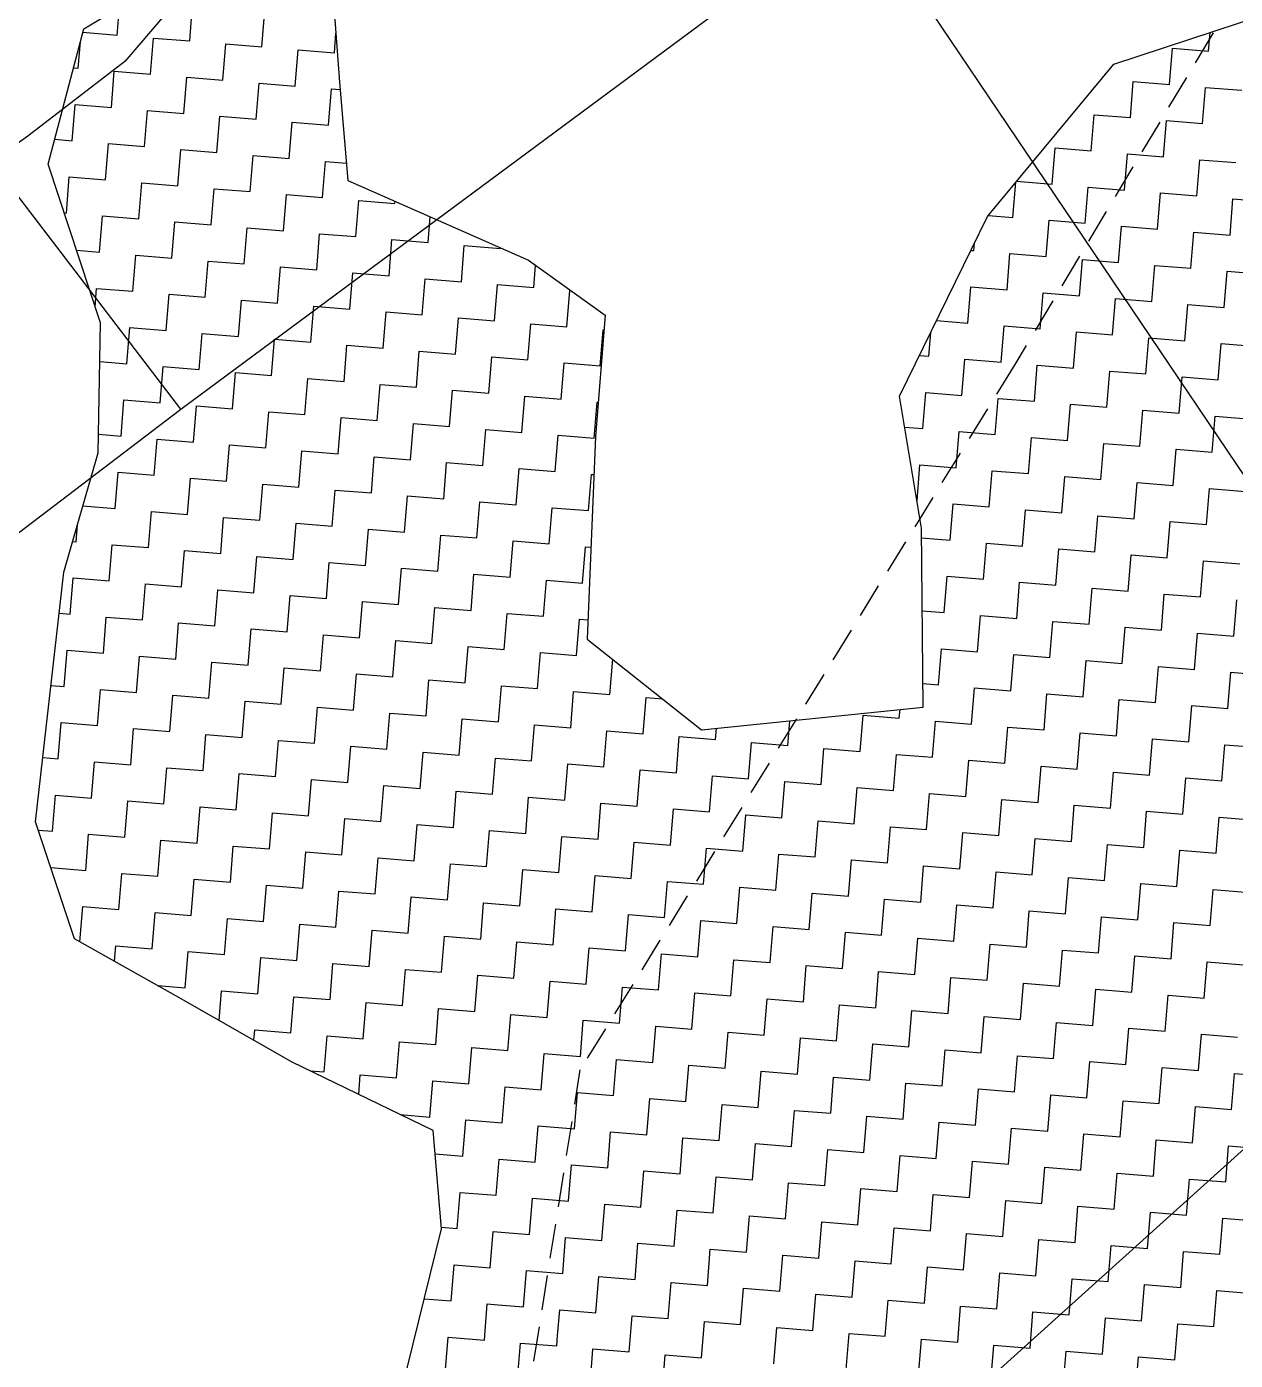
# Model space of a CAD drawing. Header units: metres. Extents: x 286589 to 288713, y 2001360 to 2004418.
# Drawn here: x 287948.2 to 288122.5, y 2003322.1 to 2003514.4 of the extents above; entities that cross this region are included whole.
import ezdxf

# ---------------------------------------------------------------- set-up
doc = ezdxf.new("R2010")
doc.units = ezdxf.units.M
doc.header["$MEASUREMENT"] = 0
doc.linetypes.add('DASHED', pattern=[0.75, 0.5, -0.25])
for name, color, linetype in [('LINE_FOOTPATH', 1, 'DASHED'), ('LINE_WATER', 4, 'Continuous'), ('POLY_HATCH', 12, 'Continuous'), ('POLY_PARCEL', 6, 'Continuous')]:
    doc.layers.add(name, color=color, linetype=linetype)

msp = doc.modelspace()

# ---------------------------------------------------------------- linework, layer by layer
at = {"layer": 'LINE_FOOTPATH', "ltscale": 10}
for p, q in [((288157.81, 2003577.86), (288090.71, 2003465.68)), ((288090.71, 2003465.68), (288028, 2003363.97)), ((288028, 2003363.97), (288009.62, 2003248.66))]:
    msp.add_line(p, q, dxfattribs=at)
at = {"layer": 'LINE_WATER'}
for p, q in [((287968.07, 2003516.08), (287962.36, 2003509.4)), ((287962.36, 2003509.4), (287948.37, 2003498.63)), ((287948.37, 2003498.63), (287934.45, 2003488.65))]:
    msp.add_line(p, q, dxfattribs=at)
at = {"layer": 'POLY_HATCH'}
for p, q in [((287991.65, 2003528.8), (287993.34, 2003506.38)), ((287956.43, 2003514.08), (287970.01, 2003522.35)), ((288104.99, 2003509.01), (288127.89, 2003516.52)), ((287951.32, 2003494.57), (287956.43, 2003514.08)), ((288086.77, 2003487.05), (288104.99, 2003509.01)), ((287993.34, 2003506.38), (287994.53, 2003492.22)), ((287958.84, 2003471.68), (287951.32, 2003494.57)), ((287994.53, 2003492.22), (288020.57, 2003480.72)), ((288074.1, 2003461.12), (288086.77, 2003487.05)), ((288020.57, 2003480.72), (288031.65, 2003472.78)), ((287958.49, 2003452.96), (287958.84, 2003471.68)), ((288031.65, 2003472.78), (288030.23, 2003455.31)), ((288077.25, 2003442.1), (288074.1, 2003461.12)), ((288030.23, 2003455.31), (288029.02, 2003426.1)), ((287953.57, 2003435.77), (287958.49, 2003452.96)), ((288077.49, 2003416.29), (288077.25, 2003442.1)), ((287949.46, 2003399.77), (287953.57, 2003435.77)), ((288029.02, 2003426.1), (288045.55, 2003413.03)), ((288045.55, 2003413.03), (288077.49, 2003416.29)), ((287955.12, 2003382.89), (287949.46, 2003399.77)), ((287969.7, 2003374.67), (287955.12, 2003382.89)), ((287986.51, 2003365.09), (287969.7, 2003374.67)), ((288006.82, 2003355.23), (287986.51, 2003365.09)), ((288008.02, 2003341.07), (288006.82, 2003355.23)), ((287997.51, 2003298.55), (288008.02, 2003341.07))]:
    msp.add_line(p, q, dxfattribs=at)
at = {"layer": 'POLY_HATCH', "linetype": 'Continuous'}
for p, q in [((287961.27, 2003513.19), (287961.6, 2003517.23)), ((287971.71, 2003512.34), (287972.13, 2003517.56)), ((287982.14, 2003511.49), (287982.57, 2003516.71)), ((287955.63, 2003508.4), (287955.94, 2003512.19)), ((287956.3, 2003513.59), (287961.27, 2003513.19)), ((287966.06, 2003507.55), (287966.49, 2003512.76)), ((287966.49, 2003512.76), (287971.71, 2003512.34)), ((287976.5, 2003506.7), (287976.92, 2003511.91)), ((287976.92, 2003511.91), (287982.14, 2003511.49)), ((287992.58, 2003510.64), (287992.81, 2003513.44)), ((288118.66, 2003510.87), (288118.88, 2003513.57)), ((287986.94, 2003505.84), (287987.36, 2003511.06)), ((287987.36, 2003511.06), (287992.58, 2003510.64)), ((288113.02, 2003506.07), (288113.45, 2003511.29)), ((288113.45, 2003511.29), (288118.66, 2003510.87)), ((287954.96, 2003508.45), (287955.63, 2003508.4)), ((287960.42, 2003502.75), (287960.84, 2003507.97)), ((287960.84, 2003507.97), (287966.06, 2003507.55)), ((287970.86, 2003501.9), (287971.28, 2003507.12)), ((287971.28, 2003507.12), (287976.5, 2003506.7)), ((287981.29, 2003501.05), (287981.72, 2003506.27)), ((287981.72, 2003506.27), (287986.94, 2003505.84)), ((288107.38, 2003501.28), (288107.8, 2003506.5)), ((288107.8, 2003506.5), (288113.02, 2003506.07)), ((287991.73, 2003500.2), (287992.15, 2003505.42)), ((287992.15, 2003505.42), (287993.43, 2003505.32)), ((288117.81, 2003500.43), (288118.24, 2003505.65)), ((288118.24, 2003505.65), (288123.46, 2003505.22)), ((287954.78, 2003497.96), (287955.2, 2003503.18)), ((287955.2, 2003503.18), (287960.42, 2003502.75)), ((287965.21, 2003497.11), (287965.64, 2003502.33)), ((287965.64, 2003502.33), (287970.86, 2003501.9)), ((287975.65, 2003496.26), (287976.07, 2003501.48)), ((287976.07, 2003501.48), (287981.29, 2003501.05)), ((287986.08, 2003495.41), (287986.51, 2003500.63)), ((287986.51, 2003500.63), (287991.73, 2003500.2)), ((288101.73, 2003496.49), (288102.16, 2003501.71)), ((288102.16, 2003501.71), (288107.38, 2003501.28)), ((288112.17, 2003495.64), (288112.59, 2003500.85)), ((288112.59, 2003500.85), (288117.81, 2003500.43)), ((287952.26, 2003498.17), (287954.78, 2003497.96)), ((287959.57, 2003492.32), (287959.99, 2003497.54)), ((287959.99, 2003497.54), (287965.21, 2003497.11)), ((287970.01, 2003491.47), (287970.43, 2003496.68)), ((287970.43, 2003496.68), (287975.65, 2003496.26)), ((288096.09, 2003491.69), (288096.52, 2003496.91)), ((288096.52, 2003496.91), (288101.73, 2003496.49)), ((287980.44, 2003490.62), (287980.87, 2003495.83)), ((287980.87, 2003495.83), (287986.08, 2003495.41)), ((287990.88, 2003489.76), (287991.3, 2003494.98)), ((287991.3, 2003494.98), (287994.32, 2003494.74)), ((288106.53, 2003490.84), (288106.95, 2003496.06)), ((288106.95, 2003496.06), (288112.17, 2003495.64)), ((288116.96, 2003489.99), (288117.39, 2003495.21)), ((288117.39, 2003495.21), (288122.61, 2003494.79)), ((287953.93, 2003487.52), (287954.35, 2003492.74)), ((287954.35, 2003492.74), (287959.57, 2003492.32)), ((287964.36, 2003486.67), (287964.79, 2003491.89)), ((287964.79, 2003491.89), (287970.01, 2003491.47)), ((287974.8, 2003485.82), (287975.22, 2003491.04)), ((287975.22, 2003491.04), (287980.44, 2003490.62)), ((288090.45, 2003486.9), (288090.86, 2003491.97)), ((288090.98, 2003492.11), (288096.09, 2003491.69)), ((288100.88, 2003486.05), (288101.31, 2003491.27)), ((288101.31, 2003491.27), (288106.53, 2003490.84)), ((287985.23, 2003484.97), (287985.66, 2003490.19)), ((287985.66, 2003490.19), (287990.88, 2003489.76)), ((287995.67, 2003484.12), (287996.1, 2003489.34)), ((287996.1, 2003489.34), (288001.31, 2003488.91)), ((288001.31, 2003488.91), (288001.34, 2003489.21)), ((288111.32, 2003485.2), (288111.74, 2003490.42)), ((288111.74, 2003490.42), (288116.96, 2003489.99)), ((288121.76, 2003484.35), (288122.18, 2003489.57)), ((288122.18, 2003489.57), (288127.4, 2003489.14)), ((287953.63, 2003487.55), (287953.93, 2003487.52)), ((287958.72, 2003481.88), (287959.14, 2003487.1)), ((287959.14, 2003487.1), (287964.36, 2003486.67)), ((288006.11, 2003483.27), (288006.41, 2003486.97)), ((288086.9, 2003487.19), (288090.45, 2003486.9)), ((287969.15, 2003481.03), (287969.58, 2003486.25)), ((287969.58, 2003486.25), (287974.8, 2003485.82)), ((287979.59, 2003480.18), (287980.02, 2003485.4)), ((287980.02, 2003485.4), (287985.23, 2003484.97)), ((288095.24, 2003481.26), (288095.66, 2003486.48)), ((288095.66, 2003486.48), (288100.88, 2003486.05)), ((288105.68, 2003480.41), (288106.1, 2003485.63)), ((288106.1, 2003485.63), (288111.32, 2003485.2)), ((287990.03, 2003479.33), (287990.45, 2003484.55)), ((287990.45, 2003484.55), (287995.67, 2003484.12)), ((288000.46, 2003478.48), (288000.89, 2003483.7)), ((288000.89, 2003483.7), (288006.11, 2003483.27)), ((288084.8, 2003482.11), (288084.89, 2003483.19)), ((288116.11, 2003479.56), (288116.54, 2003484.77)), ((288116.54, 2003484.77), (288121.76, 2003484.35)), ((287955.4, 2003482.15), (287958.72, 2003481.88)), ((287963.51, 2003476.24), (287963.94, 2003481.46)), ((287963.94, 2003481.46), (287969.15, 2003481.03)), ((288010.9, 2003477.63), (288011.32, 2003482.85)), ((288011.32, 2003482.85), (288016.54, 2003482.42)), ((288016.54, 2003482.42), (288016.55, 2003482.5)), ((288084.38, 2003482.14), (288084.8, 2003482.11)), ((288089.6, 2003476.47), (288090.02, 2003481.68)), ((288090.02, 2003481.68), (288095.24, 2003481.26)), ((287973.95, 2003475.39), (287974.37, 2003480.6)), ((287974.37, 2003480.6), (287979.59, 2003480.18)), ((287984.38, 2003474.54), (287984.81, 2003479.75)), ((287984.81, 2003479.75), (287990.03, 2003479.33)), ((288021.34, 2003476.78), (288021.6, 2003479.98)), ((288100.03, 2003475.61), (288100.46, 2003480.83)), ((288100.46, 2003480.83), (288105.68, 2003480.41)), ((288110.47, 2003474.76), (288110.89, 2003479.98)), ((288110.89, 2003479.98), (288116.11, 2003479.56)), ((287994.82, 2003473.69), (287995.24, 2003478.9)), ((287995.24, 2003478.9), (288000.46, 2003478.48)), ((288005.26, 2003472.83), (288005.68, 2003478.05)), ((288005.68, 2003478.05), (288010.9, 2003477.63)), ((288120.9, 2003473.91), (288121.33, 2003479.13)), ((288121.33, 2003479.13), (288126.55, 2003478.71)), ((287958.08, 2003474.01), (287958.29, 2003476.66)), ((287958.29, 2003476.66), (287963.51, 2003476.24)), ((287968.3, 2003470.59), (287968.73, 2003475.81)), ((287968.73, 2003475.81), (287973.95, 2003475.39)), ((288015.69, 2003471.98), (288016.12, 2003477.2)), ((288016.12, 2003477.2), (288021.34, 2003476.78)), ((288026.13, 2003471.13), (288026.55, 2003476.35)), ((288026.55, 2003476.35), (288026.69, 2003476.34)), ((288083.95, 2003471.67), (288084.38, 2003476.89)), ((288084.38, 2003476.89), (288089.6, 2003476.47)), ((288094.39, 2003470.82), (288094.81, 2003476.04)), ((288094.81, 2003476.04), (288100.03, 2003475.61)), ((287978.74, 2003469.74), (287979.17, 2003474.96)), ((287979.17, 2003474.96), (287984.38, 2003474.54)), ((287989.18, 2003468.89), (287989.6, 2003474.11)), ((287989.6, 2003474.11), (287994.82, 2003473.69)), ((288104.82, 2003469.97), (288105.25, 2003475.19)), ((288105.25, 2003475.19), (288110.47, 2003474.76)), ((288115.26, 2003469.12), (288115.69, 2003474.34)), ((288115.69, 2003474.34), (288120.9, 2003473.91)), ((287999.61, 2003468.04), (288000.04, 2003473.26)), ((288000.04, 2003473.26), (288005.26, 2003472.83)), ((288010.05, 2003467.19), (288010.47, 2003472.41)), ((288010.47, 2003472.41), (288015.69, 2003471.98)), ((288020.48, 2003466.34), (288020.91, 2003471.56)), ((288020.91, 2003471.56), (288026.13, 2003471.13)), ((288079.44, 2003472.04), (288083.95, 2003471.67)), ((287962.66, 2003465.8), (287963.09, 2003471.02)), ((287963.09, 2003471.02), (287968.3, 2003470.59)), ((287973.1, 2003464.95), (287973.52, 2003470.17)), ((287973.52, 2003470.17), (287978.74, 2003469.74)), ((288030.92, 2003465.49), (288031.35, 2003470.71)), ((288031.35, 2003470.71), (288031.48, 2003470.7)), ((288078.31, 2003466.88), (288078.59, 2003470.29)), ((288088.75, 2003466.03), (288089.17, 2003471.25)), ((288089.17, 2003471.25), (288094.39, 2003470.82)), ((288099.18, 2003465.18), (288099.61, 2003470.4)), ((288099.61, 2003470.4), (288104.82, 2003469.97)), ((287983.53, 2003464.1), (287983.96, 2003469.32)), ((287983.96, 2003469.32), (287989.18, 2003468.89)), ((287993.97, 2003463.25), (287994.39, 2003468.47)), ((287994.39, 2003468.47), (287999.61, 2003468.04)), ((288109.62, 2003464.33), (288110.04, 2003469.55)), ((288110.04, 2003469.55), (288115.26, 2003469.12)), ((288120.05, 2003463.48), (288120.48, 2003468.7)), ((288120.48, 2003468.7), (288125.7, 2003468.27)), ((287958.73, 2003466.12), (287962.66, 2003465.8)), ((288004.4, 2003462.4), (288004.83, 2003467.62)), ((288004.83, 2003467.62), (288010.05, 2003467.19)), ((288014.84, 2003461.55), (288015.27, 2003466.77)), ((288015.27, 2003466.77), (288020.48, 2003466.34)), ((288025.28, 2003460.7), (288025.7, 2003465.92)), ((288025.7, 2003465.92), (288030.92, 2003465.49)), ((288076.97, 2003466.99), (288078.31, 2003466.88)), ((288083.1, 2003461.24), (288083.53, 2003466.45)), ((288083.53, 2003466.45), (288088.75, 2003466.03)), ((287967.45, 2003460.16), (287967.88, 2003465.38)), ((287967.88, 2003465.38), (287973.1, 2003464.95)), ((287977.89, 2003459.31), (287978.31, 2003464.53)), ((287978.31, 2003464.53), (287983.53, 2003464.1)), ((288093.54, 2003460.39), (288093.96, 2003465.6)), ((288093.96, 2003465.6), (288099.18, 2003465.18)), ((288103.97, 2003459.54), (288104.4, 2003464.75)), ((288104.4, 2003464.75), (288109.62, 2003464.33)), ((288114.41, 2003458.68), (288114.84, 2003463.9)), ((288114.84, 2003463.9), (288120.05, 2003463.48)), ((287988.33, 2003458.46), (287988.75, 2003463.67)), ((287988.75, 2003463.67), (287993.97, 2003463.25)), ((287998.76, 2003457.61), (287999.19, 2003462.82)), ((287999.19, 2003462.82), (288004.4, 2003462.4)), ((288009.2, 2003456.76), (288009.62, 2003461.97)), ((288009.62, 2003461.97), (288014.84, 2003461.55)), ((287961.81, 2003455.36), (287962.23, 2003460.58)), ((287962.23, 2003460.58), (287967.45, 2003460.16)), ((288019.63, 2003455.9), (288020.06, 2003461.12)), ((288020.06, 2003461.12), (288025.28, 2003460.7)), ((288030.07, 2003455.05), (288030.5, 2003460.27)), ((288030.5, 2003460.27), (288030.63, 2003460.26)), ((288077.46, 2003456.44), (288077.88, 2003461.66)), ((288077.88, 2003461.66), (288083.1, 2003461.24)), ((288087.89, 2003455.59), (288088.32, 2003460.81)), ((288088.32, 2003460.81), (288093.54, 2003460.39)), ((287972.25, 2003454.51), (287972.67, 2003459.73)), ((287972.67, 2003459.73), (287977.89, 2003459.31)), ((287982.68, 2003453.66), (287983.11, 2003458.88)), ((287983.11, 2003458.88), (287988.33, 2003458.46)), ((288098.33, 2003454.74), (288098.76, 2003459.96)), ((288098.76, 2003459.96), (288103.97, 2003459.54)), ((288108.77, 2003453.89), (288109.19, 2003459.11)), ((288109.19, 2003459.11), (288114.41, 2003458.68)), ((288119.2, 2003453.04), (288119.63, 2003458.26)), ((288119.63, 2003458.26), (288124.85, 2003457.83)), ((287993.12, 2003452.81), (287993.54, 2003458.03)), ((287993.54, 2003458.03), (287998.76, 2003457.61)), ((288003.55, 2003451.96), (288003.98, 2003457.18)), ((288003.98, 2003457.18), (288009.2, 2003456.76)), ((288013.99, 2003451.11), (288014.42, 2003456.33)), ((288014.42, 2003456.33), (288019.63, 2003455.9)), ((288074.84, 2003456.66), (288077.46, 2003456.44)), ((287958.54, 2003455.63), (287961.81, 2003455.36)), ((287966.6, 2003449.72), (287967.03, 2003454.94)), ((287967.03, 2003454.94), (287972.25, 2003454.51)), ((288024.43, 2003450.26), (288024.85, 2003455.48)), ((288024.85, 2003455.48), (288030.07, 2003455.05)), ((288082.25, 2003450.8), (288082.68, 2003456.02)), ((288082.68, 2003456.02), (288087.89, 2003455.59)), ((288092.69, 2003449.95), (288093.11, 2003455.17)), ((288093.11, 2003455.17), (288098.33, 2003454.74)), ((288103.12, 2003449.1), (288103.55, 2003454.32)), ((288103.55, 2003454.32), (288108.77, 2003453.89)), ((287977.04, 2003448.87), (287977.46, 2003454.09)), ((287977.46, 2003454.09), (287982.68, 2003453.66)), ((287987.47, 2003448.02), (287987.9, 2003453.24)), ((287987.9, 2003453.24), (287993.12, 2003452.81)), ((287997.91, 2003447.17), (287998.34, 2003452.39)), ((287998.34, 2003452.39), (288003.55, 2003451.96)), ((288113.56, 2003448.25), (288113.98, 2003453.47)), ((288113.98, 2003453.47), (288119.2, 2003453.04)), ((288008.35, 2003446.32), (288008.77, 2003451.54)), ((288008.77, 2003451.54), (288013.99, 2003451.11)), ((288018.78, 2003445.47), (288019.21, 2003450.69)), ((288019.21, 2003450.69), (288024.43, 2003450.26)), ((288076.61, 2003446.01), (288077.03, 2003451.23)), ((288077.03, 2003451.23), (288082.25, 2003450.8)), ((288087.04, 2003445.16), (288087.47, 2003450.37)), ((288087.47, 2003450.37), (288092.69, 2003449.95)), ((287960.96, 2003444.93), (287961.38, 2003450.15)), ((287961.38, 2003450.15), (287966.6, 2003449.72)), ((287971.4, 2003444.08), (287971.82, 2003449.3)), ((287971.82, 2003449.3), (287977.04, 2003448.87)), ((287981.83, 2003443.23), (287982.26, 2003448.45)), ((287982.26, 2003448.45), (287987.47, 2003448.02)), ((288029.22, 2003444.62), (288029.64, 2003449.84)), ((288029.64, 2003449.84), (288030, 2003449.81)), ((288097.48, 2003444.31), (288097.91, 2003449.52)), ((288097.91, 2003449.52), (288103.12, 2003449.1)), ((288107.92, 2003443.46), (288108.34, 2003448.67)), ((288108.34, 2003448.67), (288113.56, 2003448.25)), ((287992.27, 2003442.38), (287992.69, 2003447.59)), ((287992.69, 2003447.59), (287997.91, 2003447.17)), ((288002.7, 2003441.53), (288003.13, 2003446.74)), ((288003.13, 2003446.74), (288008.35, 2003446.32)), ((288118.35, 2003442.6), (288118.78, 2003447.82)), ((288118.78, 2003447.82), (288124, 2003447.4)), ((287956.3, 2003445.31), (287960.96, 2003444.93)), ((288013.14, 2003440.68), (288013.57, 2003445.89)), ((288013.57, 2003445.89), (288018.78, 2003445.47)), ((288023.58, 2003439.82), (288024, 2003445.04)), ((288024, 2003445.04), (288029.22, 2003444.62)), ((288076.6, 2003446.01), (288076.61, 2003446.01)), ((288081.4, 2003440.36), (288081.83, 2003445.58)), ((288081.83, 2003445.58), (288087.04, 2003445.16)), ((288091.84, 2003439.51), (288092.26, 2003444.73)), ((288092.26, 2003444.73), (288097.48, 2003444.31)), ((287965.75, 2003439.29), (287966.18, 2003444.5)), ((287966.18, 2003444.5), (287971.4, 2003444.08)), ((287976.19, 2003438.43), (287976.61, 2003443.65)), ((287976.61, 2003443.65), (287981.83, 2003443.23)), ((287986.62, 2003437.58), (287987.05, 2003442.8)), ((287987.05, 2003442.8), (287992.27, 2003442.38)), ((288102.27, 2003438.66), (288102.7, 2003443.88)), ((288102.7, 2003443.88), (288107.92, 2003443.46)), ((288112.71, 2003437.81), (288113.13, 2003443.03)), ((288113.13, 2003443.03), (288118.35, 2003442.6)), ((287955.32, 2003440.14), (287955.51, 2003442.57)), ((287997.06, 2003436.73), (287997.49, 2003441.95)), ((287997.49, 2003441.95), (288002.7, 2003441.53)), ((288007.5, 2003435.88), (288007.92, 2003441.1)), ((288007.92, 2003441.1), (288013.14, 2003440.68)), ((287954.83, 2003440.18), (287955.32, 2003440.14)), ((287960.11, 2003434.49), (287960.53, 2003439.71)), ((287960.53, 2003439.71), (287965.75, 2003439.29)), ((287970.54, 2003433.64), (287970.97, 2003438.86)), ((287970.97, 2003438.86), (287976.19, 2003438.43)), ((288017.93, 2003435.03), (288018.36, 2003440.25)), ((288018.36, 2003440.25), (288023.58, 2003439.82)), ((288028.37, 2003434.18), (288028.79, 2003439.4)), ((288028.79, 2003439.4), (288029.57, 2003439.34)), ((288077.26, 2003440.7), (288081.4, 2003440.36)), ((288086.19, 2003434.72), (288086.62, 2003439.94)), ((288086.62, 2003439.94), (288091.84, 2003439.51)), ((288096.63, 2003433.87), (288097.05, 2003439.09)), ((288097.05, 2003439.09), (288102.27, 2003438.66)), ((287980.98, 2003432.79), (287981.41, 2003438.01)), ((287981.41, 2003438.01), (287986.62, 2003437.58)), ((287991.42, 2003431.94), (287991.84, 2003437.16)), ((287991.84, 2003437.16), (287997.06, 2003436.73)), ((288107.07, 2003433.02), (288107.49, 2003438.24)), ((288107.49, 2003438.24), (288112.71, 2003437.81)), ((288117.5, 2003432.17), (288117.93, 2003437.39)), ((288117.93, 2003437.39), (288123.15, 2003436.96)), ((288001.85, 2003431.09), (288002.28, 2003436.31)), ((288002.28, 2003436.31), (288007.5, 2003435.88)), ((288012.29, 2003430.24), (288012.71, 2003435.46)), ((288012.71, 2003435.46), (288017.93, 2003435.03)), ((288080.55, 2003429.93), (288080.98, 2003435.15)), ((288080.98, 2003435.15), (288086.19, 2003434.72)), ((287954.46, 2003429.7), (287954.89, 2003434.92)), ((287954.89, 2003434.92), (287960.11, 2003434.49)), ((287964.9, 2003428.85), (287965.33, 2003434.07)), ((287965.33, 2003434.07), (287970.54, 2003433.64)), ((287975.34, 2003428), (287975.76, 2003433.22)), ((287975.76, 2003433.22), (287980.98, 2003432.79)), ((288022.73, 2003429.39), (288023.15, 2003434.61)), ((288023.15, 2003434.61), (288028.37, 2003434.18)), ((288090.99, 2003429.08), (288091.41, 2003434.3)), ((288091.41, 2003434.3), (288096.63, 2003433.87)), ((288101.42, 2003428.23), (288101.85, 2003433.44)), ((288101.85, 2003433.44), (288107.07, 2003433.02)), ((287985.77, 2003427.15), (287986.2, 2003432.37)), ((287986.2, 2003432.37), (287991.42, 2003431.94)), ((287996.21, 2003426.3), (287996.63, 2003431.52)), ((287996.63, 2003431.52), (288001.85, 2003431.09)), ((288111.86, 2003427.38), (288112.28, 2003432.59)), ((288112.28, 2003432.59), (288117.5, 2003432.17)), ((288122.29, 2003426.53), (288122.72, 2003431.74)), ((287952.89, 2003429.83), (287954.46, 2003429.7)), ((287959.26, 2003424.06), (287959.68, 2003429.27)), ((287959.68, 2003429.27), (287964.9, 2003428.85)), ((288006.65, 2003425.45), (288007.07, 2003430.66)), ((288007.07, 2003430.66), (288012.29, 2003430.24)), ((288017.08, 2003424.6), (288017.51, 2003429.81)), ((288017.51, 2003429.81), (288022.73, 2003429.39)), ((288077.36, 2003430.19), (288080.55, 2003429.93)), ((288085.34, 2003424.28), (288085.77, 2003429.5)), ((288085.77, 2003429.5), (288090.99, 2003429.08)), ((287969.69, 2003423.21), (287970.12, 2003428.42)), ((287970.12, 2003428.42), (287975.34, 2003428)), ((287980.13, 2003422.36), (287980.56, 2003427.57)), ((287980.56, 2003427.57), (287985.77, 2003427.15)), ((288027.52, 2003423.75), (288027.94, 2003428.96)), ((288027.94, 2003428.96), (288029.14, 2003428.87)), ((288095.78, 2003423.43), (288096.2, 2003428.65)), ((288096.2, 2003428.65), (288101.42, 2003428.23)), ((288106.21, 2003422.58), (288106.64, 2003427.8)), ((288106.64, 2003427.8), (288111.86, 2003427.38)), ((287990.57, 2003421.5), (287990.99, 2003426.72)), ((287990.99, 2003426.72), (287996.21, 2003426.3)), ((288001, 2003420.65), (288001.43, 2003425.87)), ((288001.43, 2003425.87), (288006.65, 2003425.45)), ((288116.65, 2003421.73), (288117.08, 2003426.95)), ((288117.08, 2003426.95), (288122.29, 2003426.53)), ((287953.61, 2003419.26), (287954.04, 2003424.48)), ((287954.04, 2003424.48), (287959.26, 2003424.06)), ((287964.05, 2003418.41), (287964.48, 2003423.63)), ((287964.48, 2003423.63), (287969.69, 2003423.21)), ((288011.44, 2003419.8), (288011.86, 2003425.02)), ((288011.86, 2003425.02), (288017.08, 2003424.6)), ((288021.87, 2003418.95), (288022.3, 2003424.17)), ((288022.3, 2003424.17), (288027.52, 2003423.75)), ((288079.7, 2003419.49), (288080.12, 2003424.71)), ((288080.12, 2003424.71), (288085.34, 2003424.28)), ((288090.14, 2003418.64), (288090.56, 2003423.86)), ((288090.56, 2003423.86), (288095.78, 2003423.43)), ((287974.49, 2003417.56), (287974.91, 2003422.78)), ((287974.91, 2003422.78), (287980.13, 2003422.36)), ((287984.92, 2003416.71), (287985.35, 2003421.93)), ((287985.35, 2003421.93), (287990.57, 2003421.5)), ((288032.31, 2003418.1), (288032.72, 2003423.18)), ((288100.57, 2003417.79), (288101, 2003423.01)), ((288101, 2003423.01), (288106.21, 2003422.58)), ((288111.01, 2003416.94), (288111.43, 2003422.16)), ((288111.43, 2003422.16), (288116.65, 2003421.73)), ((287995.36, 2003415.86), (287995.78, 2003421.08)), ((287995.78, 2003421.08), (288001, 2003420.65)), ((288005.8, 2003415.01), (288006.22, 2003420.23)), ((288006.22, 2003420.23), (288011.44, 2003419.8)), ((288077.46, 2003419.67), (288079.7, 2003419.49)), ((288121.44, 2003416.09), (288121.87, 2003421.31)), ((288121.87, 2003421.31), (288127.09, 2003420.88)), ((287951.7, 2003419.42), (287953.61, 2003419.26)), ((287958.41, 2003413.62), (287958.83, 2003418.84)), ((287958.83, 2003418.84), (287964.05, 2003418.41)), ((287968.84, 2003412.77), (287969.27, 2003417.99)), ((287969.27, 2003417.99), (287974.49, 2003417.56)), ((288016.23, 2003414.16), (288016.66, 2003419.38)), ((288016.66, 2003419.38), (288021.87, 2003418.95)), ((288026.67, 2003413.31), (288027.09, 2003418.53)), ((288027.09, 2003418.53), (288032.31, 2003418.1)), ((288037.1, 2003412.46), (288037.53, 2003417.68)), ((288037.53, 2003417.68), (288039.93, 2003417.48)), ((288084.49, 2003413.85), (288084.92, 2003419.07)), ((288084.92, 2003419.07), (288090.14, 2003418.64)), ((288094.93, 2003413), (288095.35, 2003418.22)), ((288095.35, 2003418.22), (288100.57, 2003417.79)), ((287979.28, 2003411.92), (287979.7, 2003417.14)), ((287979.7, 2003417.14), (287984.92, 2003416.71)), ((287989.72, 2003411.07), (287990.14, 2003416.29)), ((287990.14, 2003416.29), (287995.36, 2003415.86)), ((288074.06, 2003414.7), (288074.16, 2003415.95)), ((288105.36, 2003412.15), (288105.79, 2003417.37)), ((288105.79, 2003417.37), (288111.01, 2003416.94)), ((288115.8, 2003411.3), (288116.23, 2003416.51)), ((288116.23, 2003416.51), (288121.44, 2003416.09)), ((287952.76, 2003408.83), (287953.19, 2003414.05)), ((287953.19, 2003414.05), (287958.41, 2003413.62)), ((288000.15, 2003410.22), (288000.58, 2003415.44)), ((288000.58, 2003415.44), (288005.8, 2003415.01)), ((288010.59, 2003409.37), (288011.01, 2003414.58)), ((288011.01, 2003414.58), (288016.23, 2003414.16)), ((288057.98, 2003410.76), (288058.27, 2003414.33)), ((288068.41, 2003409.91), (288068.84, 2003415.12)), ((288068.84, 2003415.12), (288074.06, 2003414.7)), ((288078.85, 2003409.06), (288079.27, 2003414.27)), ((288079.27, 2003414.27), (288084.49, 2003413.85)), ((287963.2, 2003407.98), (287963.62, 2003413.19)), ((287963.62, 2003413.19), (287968.84, 2003412.77)), ((287973.64, 2003407.13), (287974.06, 2003412.34)), ((287974.06, 2003412.34), (287979.28, 2003411.92)), ((288021.02, 2003408.52), (288021.45, 2003413.73)), ((288021.45, 2003413.73), (288026.67, 2003413.31)), ((288031.46, 2003407.67), (288031.89, 2003412.88)), ((288031.89, 2003412.88), (288037.1, 2003412.46)), ((288041.9, 2003406.81), (288042.32, 2003412.03)), ((288042.32, 2003412.03), (288047.54, 2003411.61)), ((288047.54, 2003411.61), (288047.67, 2003413.25)), ((288089.28, 2003408.2), (288089.71, 2003413.42)), ((288089.71, 2003413.42), (288094.93, 2003413)), ((288099.72, 2003407.35), (288100.15, 2003412.57)), ((288100.15, 2003412.57), (288105.36, 2003412.15)), ((287984.07, 2003406.28), (287984.5, 2003411.49)), ((287984.5, 2003411.49), (287989.72, 2003411.07)), ((287994.51, 2003405.42), (287994.93, 2003410.64)), ((287994.93, 2003410.64), (288000.15, 2003410.22)), ((288052.33, 2003405.96), (288052.76, 2003411.18)), ((288052.76, 2003411.18), (288057.98, 2003410.76)), ((288062.77, 2003405.11), (288063.19, 2003410.33)), ((288063.19, 2003410.33), (288068.41, 2003409.91)), ((288110.16, 2003406.5), (288110.58, 2003411.72)), ((288110.58, 2003411.72), (288115.8, 2003411.3)), ((288120.59, 2003405.65), (288121.02, 2003410.87)), ((288121.02, 2003410.87), (288126.24, 2003410.45)), ((287950.51, 2003409.01), (287952.76, 2003408.83)), ((287957.56, 2003403.18), (287957.98, 2003408.4)), ((287957.98, 2003408.4), (287963.2, 2003407.98)), ((288004.94, 2003404.57), (288005.37, 2003409.79)), ((288005.37, 2003409.79), (288010.59, 2003409.37)), ((288015.38, 2003403.72), (288015.81, 2003408.94)), ((288015.81, 2003408.94), (288021.02, 2003408.52)), ((288025.82, 2003402.87), (288026.24, 2003408.09)), ((288026.24, 2003408.09), (288031.46, 2003407.67)), ((288073.2, 2003404.26), (288073.63, 2003409.48)), ((288073.63, 2003409.48), (288078.85, 2003409.06)), ((288083.64, 2003403.41), (288084.07, 2003408.63)), ((288084.07, 2003408.63), (288089.28, 2003408.2)), ((287967.99, 2003402.33), (287968.42, 2003407.55)), ((287968.42, 2003407.55), (287973.64, 2003407.13)), ((287978.43, 2003401.48), (287978.85, 2003406.7)), ((287978.85, 2003406.7), (287984.07, 2003406.28)), ((288036.25, 2003402.02), (288036.68, 2003407.24)), ((288036.68, 2003407.24), (288041.9, 2003406.81)), ((288046.69, 2003401.17), (288047.11, 2003406.39)), ((288047.11, 2003406.39), (288052.33, 2003405.96)), ((288094.08, 2003402.56), (288094.5, 2003407.78)), ((288094.5, 2003407.78), (288099.72, 2003407.35)), ((288104.51, 2003401.71), (288104.94, 2003406.93)), ((288104.94, 2003406.93), (288110.16, 2003406.5)), ((287988.86, 2003400.63), (287989.29, 2003405.85)), ((287989.29, 2003405.85), (287994.51, 2003405.42)), ((287999.3, 2003399.78), (287999.73, 2003405)), ((287999.73, 2003405), (288004.94, 2003404.57)), ((288057.13, 2003400.32), (288057.55, 2003405.54)), ((288057.55, 2003405.54), (288062.77, 2003405.11)), ((288067.56, 2003399.47), (288067.99, 2003404.69)), ((288067.99, 2003404.69), (288073.2, 2003404.26)), ((288114.95, 2003400.86), (288115.38, 2003406.08)), ((288115.38, 2003406.08), (288120.59, 2003405.65)), ((287951.91, 2003398.39), (287952.34, 2003403.61)), ((287952.34, 2003403.61), (287957.56, 2003403.18)), ((287962.35, 2003397.54), (287962.77, 2003402.76)), ((287962.77, 2003402.76), (287967.99, 2003402.33)), ((288009.74, 2003398.93), (288010.16, 2003404.15)), ((288010.16, 2003404.15), (288015.38, 2003403.72)), ((288020.17, 2003398.08), (288020.6, 2003403.3)), ((288020.6, 2003403.3), (288025.82, 2003402.87)), ((288030.61, 2003397.23), (288031.03, 2003402.45)), ((288031.03, 2003402.45), (288036.25, 2003402.02)), ((288078, 2003398.62), (288078.42, 2003403.84)), ((288078.42, 2003403.84), (288083.64, 2003403.41)), ((288088.43, 2003397.77), (288088.86, 2003402.99)), ((288088.86, 2003402.99), (288094.08, 2003402.56)), ((287972.79, 2003396.69), (287973.21, 2003401.91)), ((287973.21, 2003401.91), (287978.43, 2003401.48)), ((287983.22, 2003395.84), (287983.65, 2003401.06)), ((287983.65, 2003401.06), (287988.86, 2003400.63)), ((288041.05, 2003396.38), (288041.47, 2003401.6)), ((288041.47, 2003401.6), (288046.69, 2003401.17)), ((288051.48, 2003395.53), (288051.91, 2003400.75)), ((288051.91, 2003400.75), (288057.13, 2003400.32)), ((288098.87, 2003396.92), (288099.3, 2003402.14)), ((288099.3, 2003402.14), (288104.51, 2003401.71)), ((288109.31, 2003396.07), (288109.73, 2003401.29)), ((288109.73, 2003401.29), (288114.95, 2003400.86)), ((288119.74, 2003395.22), (288120.17, 2003400.43)), ((288120.17, 2003400.43), (288125.39, 2003400.01)), ((287949.86, 2003398.56), (287951.91, 2003398.39)), ((287993.66, 2003394.99), (287994.08, 2003400.21)), ((287994.08, 2003400.21), (287999.3, 2003399.78)), ((288004.09, 2003394.14), (288004.52, 2003399.36)), ((288004.52, 2003399.36), (288009.74, 2003398.93)), ((288014.53, 2003393.29), (288014.96, 2003398.51)), ((288014.96, 2003398.51), (288020.17, 2003398.08)), ((288061.92, 2003394.68), (288062.34, 2003399.9)), ((288062.34, 2003399.9), (288067.56, 2003399.47)), ((288072.35, 2003393.83), (288072.78, 2003399.04)), ((288072.78, 2003399.04), (288078, 2003398.62)), ((287956.71, 2003392.75), (287957.13, 2003397.97)), ((287957.13, 2003397.97), (287962.35, 2003397.54)), ((287967.14, 2003391.9), (287967.57, 2003397.12)), ((287967.57, 2003397.12), (287972.79, 2003396.69)), ((288024.97, 2003392.44), (288025.39, 2003397.65)), ((288025.39, 2003397.65), (288030.61, 2003397.23)), ((288035.4, 2003391.59), (288035.83, 2003396.8)), ((288035.83, 2003396.8), (288041.05, 2003396.38)), ((288082.79, 2003392.98), (288083.22, 2003398.19)), ((288083.22, 2003398.19), (288088.43, 2003397.77)), ((288093.23, 2003392.13), (288093.65, 2003397.34)), ((288093.65, 2003397.34), (288098.87, 2003396.92)), ((287977.58, 2003391.05), (287978, 2003396.26)), ((287978, 2003396.26), (287983.22, 2003395.84)), ((287988.01, 2003390.2), (287988.44, 2003395.41)), ((287988.44, 2003395.41), (287993.66, 2003394.99)), ((288045.84, 2003390.74), (288046.26, 2003395.95)), ((288046.26, 2003395.95), (288051.48, 2003395.53)), ((288056.27, 2003389.88), (288056.7, 2003395.1)), ((288056.7, 2003395.1), (288061.92, 2003394.68)), ((288103.66, 2003391.27), (288104.09, 2003396.49)), ((288104.09, 2003396.49), (288109.31, 2003396.07)), ((288114.1, 2003390.42), (288114.52, 2003395.64)), ((288114.52, 2003395.64), (288119.74, 2003395.22)), ((287951.68, 2003393.16), (287956.71, 2003392.75)), ((287998.45, 2003389.35), (287998.88, 2003394.56)), ((287998.88, 2003394.56), (288004.09, 2003394.14)), ((288008.89, 2003388.49), (288009.31, 2003393.71)), ((288009.31, 2003393.71), (288014.53, 2003393.29)), ((288019.32, 2003387.64), (288019.75, 2003392.86)), ((288019.75, 2003392.86), (288024.97, 2003392.44)), ((288066.71, 2003389.03), (288067.14, 2003394.25)), ((288067.14, 2003394.25), (288072.35, 2003393.83)), ((288077.15, 2003388.18), (288077.57, 2003393.4)), ((288077.57, 2003393.4), (288082.79, 2003392.98)), ((287961.5, 2003387.1), (287961.92, 2003392.32)), ((287961.92, 2003392.32), (287967.14, 2003391.9)), ((287971.93, 2003386.25), (287972.36, 2003391.47)), ((287972.36, 2003391.47), (287977.58, 2003391.05)), ((288029.76, 2003386.79), (288030.18, 2003392.01)), ((288030.18, 2003392.01), (288035.4, 2003391.59)), ((288040.2, 2003385.94), (288040.62, 2003391.16)), ((288040.62, 2003391.16), (288045.84, 2003390.74)), ((288087.58, 2003387.33), (288088.01, 2003392.55)), ((288088.01, 2003392.55), (288093.23, 2003392.13)), ((288098.02, 2003386.48), (288098.44, 2003391.7)), ((288098.44, 2003391.7), (288103.66, 2003391.27)), ((288108.46, 2003385.63), (288108.88, 2003390.85)), ((288108.88, 2003390.85), (288114.1, 2003390.42)), ((287982.37, 2003385.4), (287982.8, 2003390.62)), ((287982.8, 2003390.62), (287988.01, 2003390.2)), ((287992.81, 2003384.55), (287993.23, 2003389.77)), ((287993.23, 2003389.77), (287998.45, 2003389.35)), ((288003.24, 2003383.7), (288003.67, 2003388.92)), ((288003.67, 2003388.92), (288008.89, 2003388.49)), ((288050.63, 2003385.09), (288051.06, 2003390.31)), ((288051.06, 2003390.31), (288056.27, 2003389.88)), ((288061.07, 2003384.24), (288061.49, 2003389.46)), ((288061.49, 2003389.46), (288066.71, 2003389.03)), ((288118.89, 2003384.78), (288119.32, 2003390)), ((288119.32, 2003390), (288124.54, 2003389.57)), ((287955.87, 2003382.47), (287956.28, 2003387.53)), ((287956.28, 2003387.53), (287961.5, 2003387.1)), ((288013.68, 2003382.85), (288014.1, 2003388.07)), ((288014.1, 2003388.07), (288019.32, 2003387.64)), ((288024.12, 2003382), (288024.54, 2003387.22)), ((288024.54, 2003387.22), (288029.76, 2003386.79)), ((288071.5, 2003383.39), (288071.93, 2003388.61)), ((288071.93, 2003388.61), (288077.15, 2003388.18)), ((288081.94, 2003382.54), (288082.37, 2003387.76)), ((288082.37, 2003387.76), (288087.58, 2003387.33)), ((288092.38, 2003381.69), (288092.8, 2003386.91)), ((288092.8, 2003386.91), (288098.02, 2003386.48)), ((287966.29, 2003381.46), (287966.72, 2003386.68)), ((287966.72, 2003386.68), (287971.93, 2003386.25)), ((287976.73, 2003380.61), (287977.15, 2003385.83)), ((287977.15, 2003385.83), (287982.37, 2003385.4)), ((287987.16, 2003379.76), (287987.59, 2003384.98)), ((287987.59, 2003384.98), (287992.81, 2003384.55)), ((288034.55, 2003381.15), (288034.98, 2003386.37)), ((288034.98, 2003386.37), (288040.2, 2003385.94)), ((288044.99, 2003380.3), (288045.41, 2003385.52)), ((288045.41, 2003385.52), (288050.63, 2003385.09)), ((288102.81, 2003380.84), (288103.24, 2003386.06)), ((288103.24, 2003386.06), (288108.46, 2003385.63)), ((288113.25, 2003379.99), (288113.67, 2003385.21)), ((288113.67, 2003385.21), (288118.89, 2003384.78)), ((287997.6, 2003378.91), (287998.02, 2003384.13)), ((287998.02, 2003384.13), (288003.24, 2003383.7)), ((288008.04, 2003378.06), (288008.46, 2003383.28)), ((288008.46, 2003383.28), (288013.68, 2003382.85)), ((288055.42, 2003379.45), (288055.85, 2003384.67)), ((288055.85, 2003384.67), (288061.07, 2003384.24)), ((288065.86, 2003378.6), (288066.29, 2003383.82)), ((288066.29, 2003383.82), (288071.5, 2003383.39)), ((287960.89, 2003379.64), (287961.07, 2003381.89)), ((287961.07, 2003381.89), (287966.29, 2003381.46)), ((288018.47, 2003377.21), (288018.9, 2003382.43)), ((288018.9, 2003382.43), (288024.12, 2003382)), ((288028.91, 2003376.36), (288029.33, 2003381.58)), ((288029.33, 2003381.58), (288034.55, 2003381.15)), ((288076.3, 2003377.75), (288076.72, 2003382.97)), ((288076.72, 2003382.97), (288081.94, 2003382.54)), ((288086.73, 2003376.9), (288087.16, 2003382.11)), ((288087.16, 2003382.11), (288092.38, 2003381.69)), ((288097.17, 2003376.05), (288097.59, 2003381.26)), ((288097.59, 2003381.26), (288102.81, 2003380.84)), ((287971.08, 2003375.82), (287971.51, 2003381.04)), ((287971.51, 2003381.04), (287976.73, 2003380.61)), ((287981.52, 2003374.97), (287981.95, 2003380.18)), ((287981.95, 2003380.18), (287987.16, 2003379.76)), ((287991.96, 2003374.12), (287992.38, 2003379.33)), ((287992.38, 2003379.33), (287997.6, 2003378.91)), ((288039.34, 2003375.51), (288039.77, 2003380.72)), ((288039.77, 2003380.72), (288044.99, 2003380.3)), ((288049.78, 2003374.66), (288050.21, 2003379.87)), ((288050.21, 2003379.87), (288055.42, 2003379.45)), ((288107.6, 2003375.19), (288108.03, 2003380.41)), ((288108.03, 2003380.41), (288113.25, 2003379.99)), ((288118.04, 2003374.34), (288118.47, 2003379.56)), ((288118.47, 2003379.56), (288123.68, 2003379.14)), ((288002.39, 2003373.27), (288002.82, 2003378.48)), ((288002.82, 2003378.48), (288008.04, 2003378.06)), ((288012.83, 2003372.41), (288013.25, 2003377.63)), ((288013.25, 2003377.63), (288018.47, 2003377.21)), ((288060.22, 2003373.8), (288060.64, 2003379.02)), ((288060.64, 2003379.02), (288065.86, 2003378.6)), ((288070.65, 2003372.95), (288071.08, 2003378.17)), ((288071.08, 2003378.17), (288076.3, 2003377.75)), ((288081.09, 2003372.1), (288081.51, 2003377.32)), ((288081.51, 2003377.32), (288086.73, 2003376.9)), ((287967.09, 2003376.14), (287971.08, 2003375.82)), ((287975.95, 2003371.11), (287976.3, 2003375.39)), ((287976.3, 2003375.39), (287981.52, 2003374.97)), ((288023.26, 2003371.56), (288023.69, 2003376.78)), ((288023.69, 2003376.78), (288028.91, 2003376.36)), ((288033.7, 2003370.71), (288034.13, 2003375.93)), ((288034.13, 2003375.93), (288039.34, 2003375.51)), ((288091.53, 2003371.25), (288091.95, 2003376.47)), ((288091.95, 2003376.47), (288097.17, 2003376.05)), ((288101.96, 2003370.4), (288102.39, 2003375.62)), ((288102.39, 2003375.62), (288107.6, 2003375.19)), ((287986.31, 2003369.32), (287986.74, 2003374.54)), ((287986.74, 2003374.54), (287991.96, 2003374.12)), ((287996.75, 2003368.47), (287997.17, 2003373.69)), ((287997.17, 2003373.69), (288002.39, 2003373.27)), ((288044.14, 2003369.86), (288044.56, 2003375.08)), ((288044.56, 2003375.08), (288049.78, 2003374.66)), ((288054.57, 2003369.01), (288055, 2003374.23)), ((288055, 2003374.23), (288060.22, 2003373.8)), ((288112.4, 2003369.55), (288112.82, 2003374.77)), ((288112.82, 2003374.77), (288118.04, 2003374.34)), ((288007.19, 2003367.62), (288007.61, 2003372.84)), ((288007.61, 2003372.84), (288012.83, 2003372.41)), ((288017.62, 2003366.77), (288018.05, 2003371.99)), ((288018.05, 2003371.99), (288023.26, 2003371.56)), ((288065.01, 2003368.16), (288065.43, 2003373.38)), ((288065.43, 2003373.38), (288070.65, 2003372.95)), ((288075.45, 2003367.31), (288075.87, 2003372.53)), ((288075.87, 2003372.53), (288081.09, 2003372.1)), ((288085.88, 2003366.46), (288086.31, 2003371.68)), ((288086.31, 2003371.68), (288091.53, 2003371.25)), ((287980.97, 2003368.25), (287981.09, 2003369.75)), ((287981.09, 2003369.75), (287986.31, 2003369.32)), ((288028.06, 2003365.92), (288028.48, 2003371.14)), ((288028.48, 2003371.14), (288033.7, 2003370.71)), ((288038.49, 2003365.07), (288038.92, 2003370.29)), ((288038.92, 2003370.29), (288044.14, 2003369.86)), ((288096.32, 2003365.61), (288096.74, 2003370.83)), ((288096.74, 2003370.83), (288101.96, 2003370.4)), ((288106.75, 2003364.76), (288107.18, 2003369.98)), ((288107.18, 2003369.98), (288112.4, 2003369.55)), ((287991.11, 2003363.68), (287991.53, 2003368.9)), ((287991.53, 2003368.9), (287996.75, 2003368.47)), ((288001.54, 2003362.83), (288001.97, 2003368.05)), ((288001.97, 2003368.05), (288007.19, 2003367.62)), ((288048.93, 2003364.22), (288049.36, 2003369.44)), ((288049.36, 2003369.44), (288054.57, 2003369.01)), ((288059.37, 2003363.37), (288059.79, 2003368.59)), ((288059.79, 2003368.59), (288065.01, 2003368.16)), ((288069.8, 2003362.52), (288070.23, 2003367.74)), ((288070.23, 2003367.74), (288075.45, 2003367.31)), ((288117.19, 2003363.91), (288117.62, 2003369.13)), ((288117.62, 2003369.13), (288122.83, 2003368.7)), ((288011.98, 2003361.98), (288012.4, 2003367.2)), ((288012.4, 2003367.2), (288017.62, 2003366.77)), ((288022.41, 2003361.13), (288022.84, 2003366.35)), ((288022.84, 2003366.35), (288028.06, 2003365.92)), ((288080.24, 2003361.67), (288080.66, 2003366.89)), ((288080.66, 2003366.89), (288085.88, 2003366.46)), ((288090.67, 2003360.82), (288091.1, 2003366.03)), ((288091.1, 2003366.03), (288096.32, 2003365.61)), ((287989.08, 2003363.84), (287991.11, 2003363.68)), ((288032.85, 2003360.28), (288033.28, 2003365.5)), ((288033.28, 2003365.5), (288038.49, 2003365.07)), ((288043.29, 2003359.43), (288043.71, 2003364.64)), ((288043.71, 2003364.64), (288048.93, 2003364.22)), ((288101.11, 2003359.97), (288101.54, 2003365.18)), ((288101.54, 2003365.18), (288106.75, 2003364.76)), ((288111.55, 2003359.12), (288111.97, 2003364.33)), ((288111.97, 2003364.33), (288117.19, 2003363.91)), ((287996.09, 2003360.44), (287996.32, 2003363.25)), ((287996.32, 2003363.25), (288001.54, 2003362.83)), ((288006.33, 2003357.19), (288006.76, 2003362.4)), ((288006.76, 2003362.4), (288011.98, 2003361.98)), ((288053.72, 2003358.58), (288054.15, 2003363.79)), ((288054.15, 2003363.79), (288059.37, 2003363.37)), ((288064.16, 2003357.73), (288064.58, 2003362.94)), ((288064.58, 2003362.94), (288069.8, 2003362.52)), ((288074.6, 2003356.87), (288075.02, 2003362.09)), ((288075.02, 2003362.09), (288080.24, 2003361.67)), ((288121.98, 2003358.26), (288122.41, 2003363.48)), ((288122.41, 2003363.48), (288127.63, 2003363.06)), ((288016.77, 2003356.34), (288017.2, 2003361.55)), ((288017.2, 2003361.55), (288022.41, 2003361.13)), ((288027.21, 2003355.48), (288027.63, 2003360.7)), ((288027.63, 2003360.7), (288032.85, 2003360.28)), ((288085.03, 2003356.02), (288085.46, 2003361.24)), ((288085.46, 2003361.24), (288090.67, 2003360.82)), ((288095.47, 2003355.17), (288095.89, 2003360.39)), ((288095.89, 2003360.39), (288101.11, 2003359.97)), ((288037.64, 2003354.63), (288038.07, 2003359.85)), ((288038.07, 2003359.85), (288043.29, 2003359.43)), ((288048.08, 2003353.78), (288048.5, 2003359)), ((288048.5, 2003359), (288053.72, 2003358.58)), ((288058.52, 2003352.93), (288058.94, 2003358.15)), ((288058.94, 2003358.15), (288064.16, 2003357.73)), ((288105.9, 2003354.32), (288106.33, 2003359.54)), ((288106.33, 2003359.54), (288111.55, 2003359.12)), ((288116.34, 2003353.47), (288116.77, 2003358.69)), ((288116.77, 2003358.69), (288121.98, 2003358.26)), ((288002.08, 2003357.53), (288006.33, 2003357.19)), ((288011.13, 2003351.54), (288011.55, 2003356.76)), ((288011.55, 2003356.76), (288016.77, 2003356.34)), ((288068.95, 2003352.08), (288069.38, 2003357.3)), ((288069.38, 2003357.3), (288074.6, 2003356.87)), ((288079.39, 2003351.23), (288079.81, 2003356.45)), ((288079.81, 2003356.45), (288085.03, 2003356.02)), ((288021.56, 2003350.69), (288021.99, 2003355.91)), ((288021.99, 2003355.91), (288027.21, 2003355.48)), ((288032, 2003349.84), (288032.42, 2003355.06)), ((288032.42, 2003355.06), (288037.64, 2003354.63)), ((288089.82, 2003350.38), (288090.25, 2003355.6)), ((288090.25, 2003355.6), (288095.47, 2003355.17)), ((288100.26, 2003349.53), (288100.69, 2003354.75)), ((288100.69, 2003354.75), (288105.9, 2003354.32)), ((288042.44, 2003348.99), (288042.86, 2003354.21)), ((288042.86, 2003354.21), (288048.08, 2003353.78)), ((288052.87, 2003348.14), (288053.3, 2003353.36)), ((288053.3, 2003353.36), (288058.52, 2003352.93)), ((288063.31, 2003347.29), (288063.73, 2003352.51)), ((288063.73, 2003352.51), (288068.95, 2003352.08)), ((288110.7, 2003348.68), (288111.12, 2003353.9)), ((288111.12, 2003353.9), (288116.34, 2003353.47)), ((288121.13, 2003347.83), (288121.56, 2003353.05)), ((288121.56, 2003353.05), (288126.78, 2003352.62)), ((288007.11, 2003351.87), (288011.13, 2003351.54)), ((288015.92, 2003345.9), (288016.35, 2003351.12)), ((288016.35, 2003351.12), (288021.56, 2003350.69)), ((288073.74, 2003346.44), (288074.17, 2003351.66)), ((288074.17, 2003351.66), (288079.39, 2003351.23)), ((288084.18, 2003345.59), (288084.61, 2003350.81)), ((288084.61, 2003350.81), (288089.82, 2003350.38)), ((288026.36, 2003345.05), (288026.78, 2003350.27)), ((288026.78, 2003350.27), (288032, 2003349.84)), ((288036.79, 2003344.2), (288037.22, 2003349.42)), ((288037.22, 2003349.42), (288042.44, 2003348.99)), ((288047.23, 2003343.35), (288047.65, 2003348.57)), ((288047.65, 2003348.57), (288052.87, 2003348.14)), ((288094.62, 2003344.74), (288095.04, 2003349.96)), ((288095.04, 2003349.96), (288100.26, 2003349.53)), ((288105.05, 2003343.89), (288105.48, 2003349.1)), ((288105.48, 2003349.1), (288110.7, 2003348.68)), ((288057.66, 2003342.5), (288058.09, 2003347.71)), ((288058.09, 2003347.71), (288063.31, 2003347.29)), ((288068.1, 2003341.65), (288068.53, 2003346.86)), ((288068.53, 2003346.86), (288073.74, 2003346.44)), ((288115.49, 2003343.04), (288115.91, 2003348.25)), ((288115.91, 2003348.25), (288121.13, 2003347.83)), ((288010.28, 2003341.11), (288010.7, 2003346.32)), ((288010.7, 2003346.32), (288015.92, 2003345.9)), ((288020.71, 2003340.26), (288021.14, 2003345.47)), ((288021.14, 2003345.47), (288026.36, 2003345.05)), ((288031.15, 2003339.4), (288031.57, 2003344.62)), ((288031.57, 2003344.62), (288036.79, 2003344.2)), ((288078.54, 2003340.8), (288078.96, 2003346.01)), ((288078.96, 2003346.01), (288084.18, 2003345.59)), ((288088.97, 2003339.94), (288089.4, 2003345.16)), ((288089.4, 2003345.16), (288094.62, 2003344.74)), ((288041.59, 2003338.55), (288042.01, 2003343.77)), ((288042.01, 2003343.77), (288047.23, 2003343.35)), ((288052.02, 2003337.7), (288052.45, 2003342.92)), ((288052.45, 2003342.92), (288057.66, 2003342.5)), ((288099.41, 2003339.09), (288099.83, 2003344.31)), ((288099.83, 2003344.31), (288105.05, 2003343.89)), ((288109.85, 2003338.24), (288110.27, 2003343.46)), ((288110.27, 2003343.46), (288115.49, 2003343.04)), ((288008, 2003341.29), (288010.28, 2003341.11)), ((288062.46, 2003336.85), (288062.88, 2003342.07)), ((288062.88, 2003342.07), (288068.1, 2003341.65)), ((288072.89, 2003336), (288073.32, 2003341.22)), ((288073.32, 2003341.22), (288078.54, 2003340.8)), ((288120.28, 2003337.39), (288120.71, 2003342.61)), ((288120.71, 2003342.61), (288125.93, 2003342.19)), ((288015.07, 2003335.46), (288015.49, 2003340.68)), ((288015.49, 2003340.68), (288020.71, 2003340.26)), ((288025.51, 2003334.61), (288025.93, 2003339.83)), ((288025.93, 2003339.83), (288031.15, 2003339.4)), ((288035.94, 2003333.76), (288036.37, 2003338.98)), ((288036.37, 2003338.98), (288041.59, 2003338.55)), ((288083.33, 2003335.15), (288083.76, 2003340.37)), ((288083.76, 2003340.37), (288088.97, 2003339.94)), ((288093.77, 2003334.3), (288094.19, 2003339.52)), ((288094.19, 2003339.52), (288099.41, 2003339.09)), ((288046.38, 2003332.91), (288046.8, 2003338.13)), ((288046.8, 2003338.13), (288052.02, 2003337.7)), ((288056.81, 2003332.06), (288057.24, 2003337.28)), ((288057.24, 2003337.28), (288062.46, 2003336.85)), ((288104.2, 2003333.45), (288104.63, 2003338.67)), ((288104.63, 2003338.67), (288109.85, 2003338.24)), ((288114.64, 2003332.6), (288115.06, 2003337.82)), ((288115.06, 2003337.82), (288120.28, 2003337.39)), ((288009.66, 2003333.52), (288009.85, 2003335.89)), ((288009.85, 2003335.89), (288015.07, 2003335.46)), ((288019.86, 2003329.82), (288020.29, 2003335.04)), ((288020.29, 2003335.04), (288025.51, 2003334.61)), ((288067.25, 2003331.21), (288067.68, 2003336.43)), ((288067.68, 2003336.43), (288072.89, 2003336)), ((288077.69, 2003330.36), (288078.11, 2003335.58)), ((288078.11, 2003335.58), (288083.33, 2003335.15)), ((288009.43, 2003330.67), (288009.66, 2003333.52)), ((288030.3, 2003328.97), (288030.72, 2003334.19)), ((288030.72, 2003334.19), (288035.94, 2003333.76)), ((288040.73, 2003328.12), (288041.16, 2003333.34)), ((288041.16, 2003333.34), (288046.38, 2003332.91)), ((288088.12, 2003329.51), (288088.55, 2003334.73)), ((288088.55, 2003334.73), (288093.77, 2003334.3)), ((288098.56, 2003328.66), (288098.98, 2003333.88)), ((288098.98, 2003333.88), (288104.2, 2003333.45)), ((288051.17, 2003327.27), (288051.6, 2003332.49)), ((288051.6, 2003332.49), (288056.81, 2003332.06)), ((288061.61, 2003326.42), (288062.03, 2003331.63)), ((288062.03, 2003331.63), (288067.25, 2003331.21)), ((288108.99, 2003327.81), (288109.42, 2003333.02)), ((288109.42, 2003333.02), (288114.64, 2003332.6)), ((288119.43, 2003326.96), (288119.86, 2003332.17)), ((288119.86, 2003332.17), (288125.07, 2003331.75)), ((288005.53, 2003330.99), (288009.43, 2003330.67)), ((288014.22, 2003325.03), (288014.64, 2003330.24)), ((288014.64, 2003330.24), (288016.21, 2003330.12)), ((288016.21, 2003330.12), (288019.86, 2003329.82)), ((288024.78, 2003325.68), (288025.08, 2003329.39)), ((288025.08, 2003329.39), (288030.3, 2003328.97)), ((288072.04, 2003325.57), (288072.47, 2003330.78)), ((288072.47, 2003330.78), (288077.69, 2003330.36)), ((288082.48, 2003324.72), (288082.9, 2003329.93)), ((288082.9, 2003329.93), (288088.12, 2003329.51)), ((288035.09, 2003323.33), (288035.52, 2003328.54)), ((288035.52, 2003328.54), (288040.73, 2003328.12)), ((288045.53, 2003322.47), (288045.95, 2003327.69)), ((288045.95, 2003327.69), (288051.17, 2003327.27)), ((288092.92, 2003323.86), (288093.34, 2003329.08)), ((288093.34, 2003329.08), (288098.56, 2003328.66)), ((288103.35, 2003323.01), (288103.78, 2003328.23)), ((288103.78, 2003328.23), (288108.99, 2003327.81)), ((288113.79, 2003322.16), (288114.21, 2003327.38)), ((288114.21, 2003327.38), (288119.43, 2003326.96)), ((288008.58, 2003320.23), (288009, 2003325.45)), ((288009, 2003325.45), (288014.22, 2003325.03)), ((288024.65, 2003324.18), (288024.78, 2003325.68)), ((288055.96, 2003321.62), (288056.39, 2003326.84)), ((288056.39, 2003326.84), (288061.61, 2003326.42)), ((288066.4, 2003320.77), (288066.82, 2003325.99)), ((288066.82, 2003325.99), (288072.04, 2003325.57)), ((288019.01, 2003319.38), (288019.44, 2003324.6)), ((288019.44, 2003324.6), (288024.65, 2003324.18)), ((288029.82, 2003323.06), (288029.87, 2003323.75)), ((288029.87, 2003323.75), (288035.09, 2003323.33)), ((288076.84, 2003319.92), (288077.26, 2003325.14)), ((288077.26, 2003325.14), (288082.48, 2003324.72)), ((288087.27, 2003319.07), (288087.7, 2003324.29)), ((288087.7, 2003324.29), (288092.92, 2003323.86)), ((288029.45, 2003318.53), (288029.82, 2003323.06)), ((288039.9, 2003317.84), (288040.31, 2003322.9)), ((288040.31, 2003322.9), (288045.53, 2003322.47)), ((288097.71, 2003318.22), (288098.13, 2003323.44)), ((288098.13, 2003323.44), (288103.35, 2003323.01)), ((288108.14, 2003317.37), (288108.57, 2003322.59)), ((288108.57, 2003322.59), (288113.79, 2003322.16))]:
    msp.add_line(p, q, dxfattribs=at)
at = {"layer": 'POLY_PARCEL'}
for p, q in [((287970.43, 2003459.25), (287912.31, 2003535.3)), ((287970.43, 2003459.25), (288068.35, 2003531.81)), ((288068.35, 2003531.81), (288164.49, 2003389.29)), ((287917.53, 2003419.01), (287970.43, 2003459.25)), ((288029.86, 2003267.98), (288164.49, 2003389.29))]:
    msp.add_line(p, q, dxfattribs=at)

doc.saveas('drawing.dxf')
